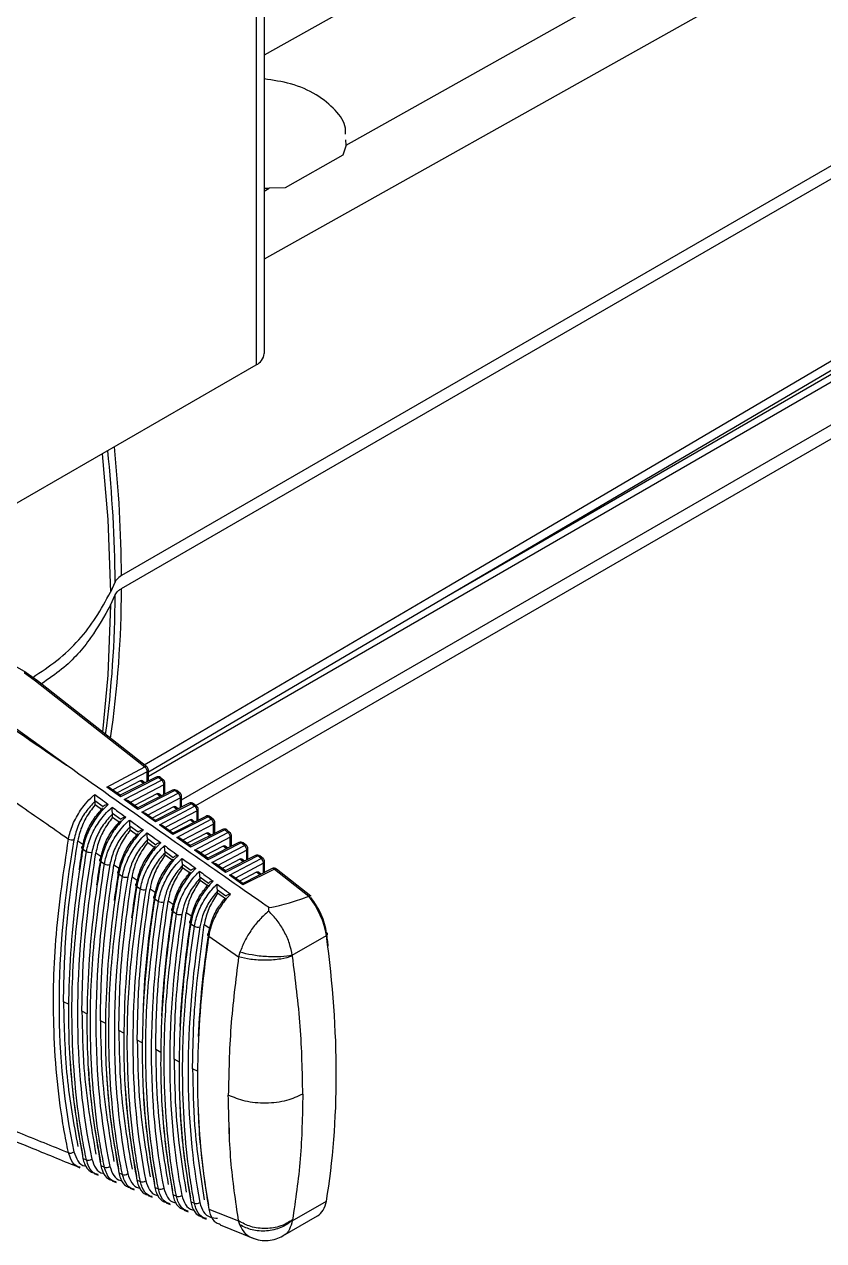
# Model space of a CAD drawing. Extents: x 17.1 to 113.1, y 3.8 to 84.5.
# Drawn here: x 29.702 to 31.702, y 8.712 to 11.756 of the extents above; entities that cross this region are included whole.
import ezdxf

# ---------------------------------------------------------------- set-up
doc = ezdxf.new("R2010")
doc.units = 0
doc.header["$MEASUREMENT"] = 0
doc.layers.add('OBJECT', color=7, linetype='CONTINUOUS')

msp = doc.modelspace()

# ---------------------------------------------------------------- linework, layer by layer
at = {"layer": 'OBJECT'}
for p, q in [((30.2815, 16.4356), (30.2815, 10.9035)), ((30.302, 16.4642), (30.302, 10.9321)), ((33.2569, 12.2885), (29.9449, 10.3766)), ((29.9449, 10.3439), (33.2569, 12.2559)), ((30.5072, 11.4535), (30.4986, 11.4285)), ((30.5072, 11.4535), (30.5065, 11.4672)), ((30.7582, 10.3244), (32.7238, 11.4592)), ((32.7122, 11.4326), (30.0121, 9.8739)), ((30.4986, 11.4285), (30.3545, 11.347)), ((30.0952, 9.8156), (32.7051, 11.3223)), ((30.3007, 11.3455), (30.3146, 11.3455)), ((30.302, 11.3384), (30.3146, 11.3455)), ((30.3545, 11.347), (30.3146, 11.3455)), ((30.131, 9.8009), (32.6811, 11.2731)), ((28.0858, 9.636), (30.2815, 10.9035)), ((29.9288, 10.3605), (29.9171, 10.3352)), ((29.9171, 10.3025), (29.9288, 10.3279)), ((29.7062, 10.1337), (29.6566, 10.1623)), ((29.7017, 10.1333), (29.7297, 10.1132)), ((29.7344, 10.1134), (29.7065, 10.1335)), ((29.7297, 10.1132), (30.0033, 9.8976)), ((30.0083, 9.8976), (29.7345, 10.1133)), ((29.8072, 9.9019), (29.6032, 10.0486)), ((29.908, 9.8474), (30.0033, 9.8976)), ((30.0092, 9.8857), (29.9229, 9.8403)), ((29.9916, 9.8631), (29.9336, 9.8326)), ((30.0313, 9.8721), (29.9417, 9.8268)), ((30.0371, 9.871), (29.942, 9.8229)), ((29.9519, 9.8158), (30.0449, 9.8649)), ((30.0002, 9.8564), (29.9916, 9.8631)), ((30.0033, 9.8579), (29.9966, 9.8632)), ((30.0092, 9.8609), (30.0092, 9.8857)), ((30.0121, 9.8624), (30.0121, 9.8898)), ((30.0449, 9.8649), (30.0371, 9.871)), ((30.0498, 9.8649), (30.042, 9.871)), ((29.942, 9.8229), (29.908, 9.8474)), ((29.9417, 9.8268), (29.9176, 9.8441)), ((30.0508, 9.853), (29.9668, 9.8087)), ((30.0728, 9.8394), (29.9855, 9.7953)), ((30.0786, 9.8383), (29.9859, 9.7914)), ((29.9957, 9.7843), (30.0864, 9.8321)), ((30.0508, 9.8282), (30.0508, 9.853)), ((30.0536, 9.8297), (30.0536, 9.8571)), ((30.0864, 9.8321), (30.0786, 9.8383)), ((30.0914, 9.8322), (30.0835, 9.8383)), ((29.899, 9.798), (29.8784, 9.8129)), ((29.8785, 9.8028), (29.8785, 9.8118)), ((29.8984, 9.7884), (29.8785, 9.8028)), ((29.9859, 9.7914), (29.9519, 9.8158)), ((29.9856, 9.7952), (29.9614, 9.8126)), ((30.0332, 9.8304), (29.9775, 9.801)), ((30.0923, 9.8203), (30.0106, 9.7772)), ((30.1144, 9.8067), (30.0294, 9.7637)), ((30.1201, 9.8056), (30.0297, 9.7599)), ((30.0417, 9.8237), (30.0332, 9.8304)), ((30.0448, 9.8252), (30.0381, 9.8305)), ((30.0923, 9.7955), (30.0923, 9.8203)), ((30.0952, 9.797), (30.0952, 9.8243)), ((30.1279, 9.7994), (30.1201, 9.8056)), ((30.1329, 9.7994), (30.1251, 9.8056)), ((29.9428, 9.7661), (29.9222, 9.7811)), ((29.9223, 9.7713), (29.9223, 9.7798)), ((29.9423, 9.7569), (29.9223, 9.7713)), ((30.0297, 9.7599), (29.9957, 9.7843)), ((30.0294, 9.7637), (30.0053, 9.7811)), ((30.0747, 9.7977), (30.0213, 9.7695)), ((30.0396, 9.7528), (30.1279, 9.7994)), ((30.1338, 9.7875), (30.0545, 9.7457)), ((30.1559, 9.774), (30.0732, 9.7322)), ((30.1616, 9.7729), (30.0735, 9.7284)), ((30.0832, 9.791), (30.0747, 9.7977)), ((30.0863, 9.7925), (30.0797, 9.7977)), ((30.1338, 9.7629), (30.1338, 9.7875)), ((30.1367, 9.7643), (30.1367, 9.7916)), ((30.1695, 9.7667), (30.1616, 9.7729)), ((30.1744, 9.7667), (30.1666, 9.7729)), ((29.9867, 9.7342), (29.966, 9.7493)), ((29.9661, 9.7397), (29.9661, 9.7478)), ((29.9861, 9.7254), (29.9661, 9.7397)), ((30.0735, 9.7284), (30.0396, 9.7528)), ((30.0733, 9.7322), (30.0491, 9.7495)), ((30.1163, 9.7649), (30.0652, 9.738)), ((30.0834, 9.7213), (30.1695, 9.7667)), ((30.1754, 9.7548), (30.0983, 9.7142)), ((30.1247, 9.7583), (30.1163, 9.7649)), ((30.1974, 9.7413), (30.1171, 9.7007)), ((30.2031, 9.7402), (30.1174, 9.6968)), ((30.1278, 9.7598), (30.1212, 9.765)), ((30.1754, 9.7302), (30.1754, 9.7548)), ((30.1783, 9.7316), (30.1783, 9.7588)), ((30.211, 9.7339), (30.2031, 9.7402)), ((30.216, 9.734), (30.2081, 9.7402)), ((29.8355, 9.713), (29.8508, 9.7029)), ((30.0306, 9.7023), (30.0099, 9.7174)), ((30.01, 9.7082), (30.01, 9.7158)), ((30.1174, 9.6968), (30.0834, 9.7213)), ((30.1171, 9.7007), (30.093, 9.718)), ((30.1578, 9.7322), (30.109, 9.7065)), ((30.1272, 9.6897), (30.211, 9.7339)), ((30.2169, 9.7221), (30.1422, 9.6826)), ((30.1663, 9.7256), (30.1578, 9.7322)), ((30.1693, 9.7271), (30.1628, 9.7323)), ((30.2169, 9.6975), (30.2169, 9.7221)), ((30.2198, 9.6989), (30.2198, 9.7261)), ((29.8481, 9.6923), (29.8571, 9.686)), ((29.8807, 9.6829), (29.8959, 9.6728)), ((30.03, 9.6939), (30.01, 9.7082)), ((30.0745, 9.6703), (30.0537, 9.6855)), ((30.0538, 9.6767), (30.0538, 9.6837)), ((30.1612, 9.6653), (30.1272, 9.6897)), ((30.1609, 9.6691), (30.1368, 9.6865)), ((30.1994, 9.6995), (30.1529, 9.6749)), ((30.2389, 9.7086), (30.1609, 9.6692)), ((30.2446, 9.7075), (30.1612, 9.6653)), ((30.1711, 9.6582), (30.2526, 9.7012)), ((30.2585, 9.6893), (30.186, 9.6511)), ((30.2078, 9.6928), (30.1994, 9.6995)), ((30.2108, 9.6944), (30.2043, 9.6995)), ((30.2526, 9.7012), (30.2446, 9.7075)), ((30.2575, 9.7012), (30.2496, 9.7075)), ((30.2585, 9.6648), (30.2585, 9.6893)), ((30.2613, 9.6662), (30.2613, 9.6934)), ((29.893, 9.6611), (29.9021, 9.6548)), ((29.9259, 9.6528), (29.9411, 9.6428)), ((30.0738, 9.6623), (30.0538, 9.6767)), ((30.1184, 9.6383), (30.0975, 9.6536)), ((30.0977, 9.6452), (30.0977, 9.6516)), ((30.2051, 9.6338), (30.1711, 9.6582)), ((30.2048, 9.6376), (30.1806, 9.655)), ((30.2409, 9.6667), (30.1967, 9.6434)), ((30.2804, 9.6759), (30.2047, 9.6376)), ((30.2861, 9.6748), (30.2051, 9.6338)), ((30.2149, 9.6267), (30.2941, 9.6685)), ((30.3, 9.6566), (30.2298, 9.6196)), ((30.2493, 9.6601), (30.2409, 9.6667)), ((30.2523, 9.6617), (30.2459, 9.6668)), ((30.2941, 9.6685), (30.2861, 9.6748)), ((30.2991, 9.6685), (30.2911, 9.6748)), ((30.3, 9.6321), (30.3, 9.6566)), ((30.3029, 9.6336), (30.3029, 9.6606)), ((29.938, 9.6299), (29.9471, 9.6236)), ((29.9711, 9.6228), (29.9863, 9.6128)), ((30.1176, 9.6308), (30.0977, 9.6452)), ((30.1623, 9.6063), (30.1413, 9.6216)), ((30.1415, 9.6136), (30.1415, 9.6195)), ((30.2489, 9.6023), (30.2149, 9.6267)), ((30.2486, 9.6061), (30.2245, 9.6234)), ((30.2824, 9.634), (30.2405, 9.6119)), ((30.3219, 9.6432), (30.2486, 9.6061)), ((30.3276, 9.6421), (30.2489, 9.6023)), ((30.2908, 9.6274), (30.2824, 9.634)), ((30.2938, 9.629), (30.2874, 9.634)), ((30.3276, 9.6421), (30.4138, 9.5741)), ((30.4184, 9.5745), (30.3326, 9.6421)), ((29.983, 9.5987), (29.9921, 9.5924)), ((30.0164, 9.5929), (30.0315, 9.5828)), ((30.1615, 9.5993), (30.1415, 9.6136)), ((30.2062, 9.5742), (30.1851, 9.5896)), ((30.028, 9.5676), (30.0371, 9.5613)), ((30.0616, 9.5629), (30.0767, 9.553)), ((30.1853, 9.5821), (30.1853, 9.5873)), ((30.2053, 9.5678), (30.1853, 9.5821)), ((30.4138, 9.5741), (30.4135, 9.574)), ((30.073, 9.5364), (30.0822, 9.5301)), ((30.1069, 9.5331), (30.1222, 9.523)), ((30.3132, 9.5367), (30.3132, 9.546)), ((30.1181, 9.5053), (30.1273, 9.4989)), ((30.1521, 9.5033), (30.1661, 9.4941)), ((30.1631, 9.4742), (30.238, 9.4225)), ((30.3724, 9.4263), (30.4577, 9.4756)), ((30.2414, 9.434), (30.238, 9.4225)), ((30.3727, 9.4242), (30.3724, 9.4263)), ((29.8136, 9.3029), (29.7996, 9.3102)), ((29.8594, 9.2791), (29.8457, 9.2862)), ((29.9052, 9.2553), (29.8919, 9.2622)), ((29.951, 9.2314), (29.9381, 9.2382)), ((29.9968, 9.2076), (29.9842, 9.2142)), ((30.0433, 9.1835), (30.0304, 9.1902)), ((30.0898, 9.1593), (30.0765, 9.1662)), ((30.1363, 9.1352), (30.1227, 9.1422)), ((30.2155, 8.9589), (30.2155, 8.9947)), ((29.8481, 8.9181), (29.8571, 8.9145)), ((29.893, 8.9), (29.9021, 8.8963)), ((29.8765, 8.8803), (29.886, 8.8764)), ((29.9216, 8.8619), (29.9311, 8.858)), ((29.938, 8.8819), (29.9471, 8.8782)), ((29.983, 8.8638), (29.9921, 8.8601)), ((29.9666, 8.8436), (29.9762, 8.8396)), ((30.028, 8.8457), (30.0371, 8.842)), ((30.073, 8.8276), (30.0822, 8.824)), ((30.0117, 8.8252), (30.0213, 8.8212)), ((30.0568, 8.8068), (30.0664, 8.8028)), ((30.1181, 8.8096), (30.1273, 8.8059)), ((30.3724, 8.7622), (30.4577, 8.8114)), ((30.1018, 8.7884), (30.1115, 8.7845)), ((30.1469, 8.77), (30.1566, 8.7661)), ((30.1631, 8.7915), (30.238, 8.7616)), ((30.3487, 8.724), (30.4353, 8.774)), ((30.192, 8.7516), (30.2761, 8.7173)), ((30.2414, 8.7516), (30.238, 8.7616)), ((30.3727, 8.764), (30.3724, 8.7622))]:
    msp.add_line(p, q, dxfattribs=at)
at = {"layer": 'OBJECT', "flags": 128}
for points in [[(33.0583, 13.2209), (32.1422, 12.7083), (31.2259, 12.1956), (30.302, 11.6788)], [(33.2552, 12.8236), (33.078, 12.7243), (32.3693, 12.327), (30.302, 11.1684)], [(30.5072, 11.4535), (30.8241, 11.6313), (31.7392, 12.1448), (32.8053, 12.7431)], [(30.0019, 9.9027), (30.0595, 9.9366), (30.7684, 10.3536), (33.2552, 11.8169)], [(30.0121, 9.8858), (30.5782, 10.2186), (33.2318, 11.7789)], [(29.8968, 10.6814), (29.9109, 10.5172), (29.9171, 10.3352)], [(29.9171, 10.3025), (29.9109, 10.1277), (29.8974, 9.985)], [(29.8475, 9.6988), (29.8462, 9.6983), (29.8453, 9.6976), (29.8448, 9.6968), (29.8447, 9.6959), (29.845, 9.695), (29.8457, 9.694), (29.8467, 9.6931), (29.8481, 9.6923)], [(29.8924, 9.6676), (29.8912, 9.6671), (29.8903, 9.6664), (29.8898, 9.6656), (29.8897, 9.6647), (29.89, 9.6638), (29.8906, 9.6628), (29.8917, 9.6619), (29.893, 9.6611)], [(29.9374, 9.6365), (29.9362, 9.6359), (29.9353, 9.6352), (29.9348, 9.6344), (29.9346, 9.6335), (29.9349, 9.6326), (29.9356, 9.6317), (29.9366, 9.6308), (29.938, 9.6299)], [(29.9824, 9.6053), (29.9812, 9.6048), (29.9803, 9.6041), (29.9798, 9.6033), (29.9796, 9.6024), (29.9799, 9.6014), (29.9806, 9.6005), (29.9816, 9.5996), (29.983, 9.5987)], [(30.0274, 9.5742), (30.0262, 9.5736), (30.0253, 9.5729), (30.0248, 9.5721), (30.0247, 9.5712), (30.0249, 9.5703), (30.0256, 9.5693), (30.0266, 9.5684), (30.028, 9.5676)], [(30.0724, 9.5431), (30.0712, 9.5425), (30.0703, 9.5418), (30.0698, 9.541), (30.0697, 9.5401), (30.07, 9.5391), (30.0706, 9.5382), (30.0717, 9.5373), (30.073, 9.5364)], [(30.1175, 9.512), (30.1163, 9.5114), (30.1154, 9.5107), (30.1149, 9.5099), (30.1147, 9.509), (30.115, 9.508), (30.1157, 9.5071), (30.1167, 9.5061), (30.1181, 9.5053)], [(30.1626, 9.4809), (30.1613, 9.4803), (30.1604, 9.4796), (30.1599, 9.4787), (30.1598, 9.4778), (30.1601, 9.4769), (30.1607, 9.4759), (30.1618, 9.475), (30.1631, 9.4742)], [(30.4577, 9.4756), (30.4589, 9.4764), (30.4598, 9.4772), (30.4604, 9.4781), (30.4606, 9.479), (30.4605, 9.4799), (30.4601, 9.4807), (30.4592, 9.4814), (30.4581, 9.482)]]:
    msp.add_lwpolyline(points, dxfattribs=at)
at = {"layer": 'OBJECT'}
for centre, radius, start, end in [((30.267, 10.9356), 0.0352, 294.3753, 354.3047), ((26.5897, 10.3371), 3.3392, 0.4018, 6.0532), ((26.6306, 10.354), 3.3143, 0.3901, 5.9722), ((27.2563, 10.3354), 2.6726, 352.338, 359.8391), ((27.2954, 10.3508), 2.6495, 351.7223, 359.8511), ((30.0058, 9.8938), 0.00458, 57.7681, 123.2616), ((29.9944, 9.8857), 0.0149, 359.9844, 52.9415), ((30.0021, 9.8898), 0.01, 0, 51.7639), ((30.0072, 9.8902), 0.00492, 294.3989, 354.9527), ((30.0359, 9.8632), 0.01, 51.7639, 116.8224), ((30.0334, 9.8671), 0.00536, 45.9547, 112.0925), ((30.0396, 9.8672), 0.00458, 57.7585, 123.2685), ((30.0474, 9.861), 0.00458, 57.7634, 123.2636), ((30.0359, 9.853), 0.0149, 359.9861, 52.9399), ((30.0436, 9.8571), 0.01, 0, 51.7639), ((30.0487, 9.8575), 0.00492, 294.4, 354.9528), ((30.0774, 9.8305), 0.01, 51.7639, 116.8224), ((30.0749, 9.8344), 0.00536, 45.9297, 112.119), ((30.0811, 9.8345), 0.00458, 57.7507, 123.2735), ((30.0889, 9.8283), 0.00458, 57.7616, 123.2612), ((30.0774, 9.8203), 0.0149, 359.9835, 52.9415), ((30.0852, 9.8243), 0.01, 0, 51.7639), ((30.0903, 9.8247), 0.00492, 294.3874, 354.9654), ((30.1189, 9.7978), 0.01, 51.7639, 116.8224), ((30.1164, 9.8017), 0.00536, 45.9355, 112.1132), ((30.1226, 9.8017), 0.00458, 57.7615, 123.2627), ((30.1305, 9.7956), 0.00458, 57.7594, 123.2676), ((30.119, 9.7875), 0.0149, 359.9843, 52.9417), ((30.1267, 9.7916), 0.01, 0, 51.7639), ((30.1318, 9.792), 0.00492, 294.4, 354.9528), ((30.1604, 9.7651), 0.01, 51.7639, 116.8224), ((30.1579, 9.769), 0.00536, 45.9472, 112.1), ((30.1641, 9.769), 0.00458, 57.7486, 123.2784), ((30.172, 9.7628), 0.00458, 57.7615, 123.2627), ((30.1605, 9.7548), 0.0149, 359.9828, 52.9432), ((30.1683, 9.7588), 0.01, 0, 51.7639), ((30.1734, 9.7593), 0.00492, 294.4, 354.9528), ((30.2019, 9.7324), 0.01, 51.7639, 116.8224), ((30.1994, 9.7363), 0.00536, 45.9557, 112.093), ((30.2056, 9.7363), 0.00458, 57.7615, 123.2627), ((29.8212, 9.7345), 0.0195, 242.484, 283.3551), ((30.2135, 9.7301), 0.00458, 57.7594, 123.2676), ((30.2021, 9.7221), 0.0149, 359.9841, 52.9408), ((30.2098, 9.7261), 0.01, 0, 51.7639), ((30.2149, 9.7265), 0.00492, 294.3989, 354.9527), ((30.2434, 9.6997), 0.01, 51.7639, 116.8224), ((29.8661, 9.7033), 0.0194, 242.5087, 283.5817), ((30.2409, 9.7036), 0.00536, 45.9274, 112.1213), ((30.2471, 9.7036), 0.00458, 57.7507, 123.2735), ((30.2551, 9.6974), 0.00458, 57.7615, 123.2627), ((30.2436, 9.6893), 0.0149, 359.9828, 52.9432), ((30.2513, 9.6934), 0.01, 0, 51.7639), ((30.2564, 9.6938), 0.00492, 294.3949, 354.9579), ((29.911, 9.672), 0.0194, 242.5362, 283.8069), ((30.2849, 9.6669), 0.01, 51.7639, 116.8224), ((30.2824, 9.6709), 0.00536, 45.9355, 112.1132), ((30.2886, 9.6709), 0.00458, 57.7615, 123.2627), ((30.2966, 9.6646), 0.00458, 57.7405, 123.2851), ((30.2852, 9.6566), 0.0149, 359.9841, 52.9408), ((30.2929, 9.6606), 0.01, 0, 51.7639), ((30.298, 9.6611), 0.00492, 294.3997, 354.9519), ((29.956, 9.6407), 0.0193, 242.5692, 284.0286), ((30.3264, 9.6342), 0.01, 51.7639, 116.8224), ((30.3239, 9.638), 0.00551, 46.9764, 111.0708), ((30.3301, 9.638), 0.00473, 58.9325, 122.0945), ((30.0009, 9.6095), 0.0192, 242.5961, 284.2537), ((30.0459, 9.5782), 0.0191, 242.6238, 284.4813), ((30.0909, 9.547), 0.019, 242.6547, 284.7044), ((30.136, 9.5158), 0.0189, 242.6869, 284.9268), ((29.8174, 8.9447), 0.0132, 246.634, 308.8041), ((29.8624, 8.9266), 0.0133, 246.6053, 308.6304), ((29.9074, 8.9085), 0.0133, 246.5728, 308.4583), ((29.9524, 8.8904), 0.0133, 246.5398, 308.2847), ((29.9974, 8.8724), 0.0133, 246.5054, 308.1141), ((30.0425, 8.8543), 0.0134, 246.476, 307.9343), ((30.0876, 8.8362), 0.0134, 246.4415, 307.7619), ((30.1327, 8.8182), 0.0134, 246.4095, 307.5844)]:
    msp.add_arc(centre, radius, start, end, dxfattribs=at)
for centre, major_axis, ratio, start_param, end_param in [((29.759, 10.0916), (0.0576, -0.0414), 0.099986, 3.091167, 3.117347), ((29.7009, 10.1252), (0.00543, 0.00841), 0.541118, 6.256151, 7.043177), ((29.7284, 10.1054), (0.00602, 0.00799), 0.518549, 6.271793, 7.081603), ((28.2201, 12.9338), (13.5348, -9.6488), 0.094709, 4.881554, 4.897066), ((29.9912, 9.8547), (0.00494, 0.00879), 0.568104, 6.194257, 7.004066), ((29.9068, 9.8396), (0.0141, -0.001), 0.559485, 0.734923, 1.521949), ((30.0328, 9.822), (0.00494, 0.00879), 0.568104, 6.194257, 7.004066), ((29.9408, 9.8151), (0.0009, 0.0117), 0.071971, 5.452479, 6.239505), ((29.9506, 9.808), (0.0141, -0.001), 0.559485, 0.734923, 1.521949), ((29.9846, 9.7836), (0.0009, 0.0117), 0.071971, 5.452479, 6.239505), ((29.9945, 9.7765), (0.0141, -0.001), 0.559485, 0.734923, 1.521949), ((30.0743, 9.7892), (0.00494, 0.00879), 0.568104, 6.194257, 7.004066), ((30.0285, 9.7521), (0.0009, 0.0117), 0.071971, 5.452479, 6.239505), ((30.0383, 9.745), (0.0141, -0.001), 0.559485, 0.734923, 1.521949), ((30.1159, 9.7565), (0.00494, 0.00879), 0.568104, 6.194257, 7.004066), ((31.3702, 10.2012), (1.1233, 1.9121), 0.582398, 2.143158, 2.577949), ((30.0723, 9.7205), (0.0009, 0.0117), 0.071971, 5.452479, 6.239505), ((30.0822, 9.7135), (0.0141, -0.001), 0.559485, 0.734923, 1.521949), ((30.1574, 9.7237), (0.00494, 0.00879), 0.568104, 6.194257, 7.004066), ((31.414, 10.1759), (1.1217, 1.9093), 0.582398, 2.146521, 2.574586), ((31.3658, 10.2054), (1.094, 1.9283), 0.572321, 2.13731, 2.166983), ((30.1162, 9.689), (0.0009, 0.0117), 0.071971, 5.452479, 6.239505), ((30.126, 9.6819), (0.0141, -0.001), 0.559485, 0.734923, 1.521949), ((30.1989, 9.691), (0.00494, 0.00879), 0.568104, 6.194257, 7.004066), ((31.4579, 10.1506), (1.12, 1.9065), 0.582398, 2.149892, 2.571215), ((31.4096, 10.1801), (1.0924, 1.9255), 0.572321, 2.140675, 2.173857), ((30.16, 9.6575), (0.0009, 0.0117), 0.071971, 5.452479, 6.239505), ((30.1698, 9.6504), (0.0141, -0.001), 0.559485, 0.734923, 1.521949), ((30.2405, 9.6583), (0.00494, 0.00879), 0.568104, 6.194257, 7.004066), ((31.5017, 10.1253), (1.1184, 1.9037), 0.582398, 2.153271, 2.567836), ((31.4535, 10.1548), (1.0908, 1.9226), 0.572321, 2.144048, 2.18183), ((30.2038, 9.626), (0.0009, 0.0117), 0.071971, 5.452479, 6.239505), ((30.2137, 9.6189), (0.0141, -0.001), 0.559485, 0.734923, 1.521949), ((30.282, 9.6255), (0.00494, 0.00879), 0.568104, 6.194257, 7.004066), ((31.5456, 10.1), (1.1167, 1.9009), 0.582398, 2.156658, 2.564449), ((31.4973, 10.1295), (1.0892, 1.9198), 0.572321, 2.147429, 2.191507), ((30.2477, 9.5944), (0.0009, 0.0117), 0.071971, 5.452479, 6.239505), ((31.5411, 10.1042), (1.0876, 1.917), 0.572321, 2.150818, 2.29594), ((31.5894, 10.0746), (1.1151, 1.898), 0.582398, 2.160053, 2.561054), ((31.908, 10.3915), (1.6104, 0.8416), 0.051024, 3.256373, 3.497487), ((30.3782, 9.5083), (-0.0558, 0.1063), 0.548821, 4.130778, 5.067399), ((30.3857, 9.5122), (-0.0508, 0.0976), 0.546171, 4.132561, 5.054095), ((31.585, 10.0788), (1.086, 1.9142), 0.572321, 2.154215, 2.296337), ((31.6333, 10.0493), (1.1135, 1.8952), 0.582398, 2.163457, 2.55765), ((31.6288, 10.0535), (1.0844, 1.9113), 0.572321, 2.15762, 2.296908), ((31.6771, 10.024), (1.1118, 1.8924), 0.582398, 2.166868, 2.554239), ((31.6727, 10.0282), (1.0828, 1.9085), 0.572321, 2.161034, 2.297801), ((28.9751, 10.0943), (-1.0403, 1.9967), 0.546312, 3.768959, 4.132467), ((28.9826, 10.0981), (-1.0353, 1.9881), 0.546171, 4.115838, 4.132561), ((31.3658, 10.2054), (1.094, 1.9283), 0.572321, 2.422794, 2.566341), ((31.4096, 10.1801), (1.0924, 1.9255), 0.572321, 2.422791, 2.562976), ((31.4535, 10.1548), (1.0908, 1.9226), 0.572321, 2.417411, 2.559603), ((31.4973, 10.1295), (1.0892, 1.9198), 0.572321, 2.415917, 2.556222), ((31.5411, 10.1042), (1.0876, 1.917), 0.572321, 2.414283, 2.552833), ((31.585, 10.0788), (1.086, 1.9142), 0.572321, 2.412602, 2.549436), ((31.6288, 10.0535), (1.0844, 1.9113), 0.572321, 2.405638, 2.546031), ((31.6727, 10.0282), (1.0828, 1.9085), 0.572321, 2.400985, 2.542617), ((30.3782, 8.8796), (-0.0558, 0.1063), 0.548821, 3.163545, 3.76727)]:
    msp.add_ellipse(centre, major_axis=major_axis, ratio=ratio, start_param=start_param, end_param=end_param, dxfattribs=at)
for points, knots in [([(30.5059, 11.481), (30.5059, 11.4861), (30.5061, 11.5067), (30.482, 11.5423), (30.4349, 11.581), (30.3718, 11.6092), (30.3245, 11.6159), (30.302, 11.6191)], [0, 0, 0, 0, 0.078455, 0.313656, 0.549531, 0.786049, 1, 1, 1, 1]), ([(29.9449, 10.3766), (29.9403, 10.3735), (29.9333, 10.3686), (29.93, 10.3627), (29.9288, 10.3605)], [0, 0, 0, 0, 0.643567, 1, 1, 1, 1]), ([(29.7228, 10.1218), (29.7434, 10.1355), (29.8099, 10.1799), (29.8733, 10.2538), (29.9055, 10.3138), (29.9171, 10.3352)], [0, 0, 0, 0, 0.224074, 0.723108, 1, 1, 1, 1]), ([(29.9288, 10.3279), (29.9312, 10.3317), (29.9349, 10.3376), (29.9423, 10.3423), (29.9449, 10.3439)], [0, 0, 0, 0, 0.643557, 1, 1, 1, 1]), ([(29.9171, 10.3025), (29.9017, 10.275), (29.8706, 10.2193), (29.8126, 10.1521), (29.7618, 10.1176), (29.7443, 10.1057)], [0, 0, 0, 0, 0.390111, 0.789406, 1, 1, 1, 1]), ([(29.5159, 9.9234), (29.5732, 9.8834), (29.6719, 9.8146), (29.7708, 9.746), (29.8122, 9.7172)], [0, 0, 0, 0, 0.58145, 1, 1, 1, 1]), ([(30.3132, 9.546), (30.3091, 9.5489), (30.2886, 9.5632), (30.2026, 9.6231), (30.0373, 9.7384), (29.8899, 9.8432), (29.8072, 9.9019)], [0, 0, 0, 0, 0.024148, 0.120739, 0.507103, 1, 1, 1, 1]), ([(29.8122, 9.7172), (29.8135, 9.7232), (29.8174, 9.7412), (29.8307, 9.7724), (29.8511, 9.8026), (29.8679, 9.8202), (29.876, 9.827), (29.8779, 9.8286)], [0, 0, 0, 0, 0.147377, 0.444496, 0.741155, 0.940222, 1, 1, 1, 1]), ([(29.8785, 9.8118), (29.8704, 9.8032), (29.8543, 9.7861), (29.8348, 9.7516), (29.8288, 9.728), (29.8257, 9.7155)], [0, 0, 0, 0, 0.320863, 0.641683, 1, 1, 1, 1]), ([(29.8785, 9.8028), (29.8705, 9.7921), (29.8545, 9.7707), (29.841, 9.7385), (29.837, 9.7198), (29.8355, 9.713)], [0, 0, 0, 0, 0.390005, 0.779955, 1, 1, 1, 1]), ([(29.9118, 9.8039), (29.91, 9.8023), (29.9036, 9.7966), (29.8887, 9.7809), (29.8693, 9.7533), (29.8543, 9.7203), (29.8499, 9.7003), (29.8481, 9.6923)], [0, 0, 0, 0, 0.059552, 0.208065, 0.505163, 0.802607, 1, 1, 1, 1]), ([(29.8779, 9.8286), (29.8826, 9.8252), (29.8939, 9.817), (29.9052, 9.8087), (29.9118, 9.8039)], [0, 0, 0, 0, 0.412558, 1, 1, 1, 1]), ([(29.8784, 9.8129), (29.8783, 9.814), (29.8781, 9.8162), (29.8779, 9.8205), (29.8778, 9.8248), (29.8779, 9.8275), (29.8779, 9.8286), (29.8779, 9.8286)], [0, 0, 0, 0, 0.192784, 0.429644, 0.749307, 0.992251, 1, 1, 1, 1]), ([(29.8784, 9.8129), (29.8784, 9.8129), (29.8784, 9.8125), (29.8784, 9.8122), (29.8785, 9.8118)], [0, 0, 0, 0, 0.020415, 1, 1, 1, 1]), ([(29.9118, 9.8039), (29.9118, 9.8039), (29.9101, 9.8038), (29.9069, 9.8032), (29.903, 9.8018), (29.9002, 9.8), (29.8994, 9.7987), (29.899, 9.798)], [0, 0, 0, 0, 0.007981, 0.299108, 0.602918, 0.800707, 1, 1, 1, 1]), ([(29.8475, 9.6988), (29.8502, 9.7101), (29.8556, 9.7326), (29.8737, 9.7674), (29.8901, 9.7857), (29.8984, 9.7951)], [0, 0, 0, 0, 0.327833, 0.655734, 1, 1, 1, 1]), ([(29.8571, 9.686), (29.8584, 9.692), (29.8623, 9.71), (29.8755, 9.7411), (29.8956, 9.7711), (29.912, 9.7884), (29.9198, 9.7951), (29.9216, 9.7967)], [0, 0, 0, 0, 0.148954, 0.44926, 0.7491, 0.940503, 1, 1, 1, 1]), ([(29.9223, 9.7798), (29.9143, 9.7711), (29.8983, 9.7538), (29.8794, 9.7195), (29.8736, 9.6964), (29.8707, 9.6844)], [0, 0, 0, 0, 0.324748, 0.649449, 1, 1, 1, 1]), ([(29.9223, 9.7713), (29.9144, 9.7605), (29.8987, 9.7389), (29.8858, 9.7072), (29.882, 9.6891), (29.8807, 9.6829)], [0, 0, 0, 0, 0.397555, 0.795054, 1, 1, 1, 1]), ([(29.9556, 9.7719), (29.9538, 9.7703), (29.9474, 9.7646), (29.9326, 9.7488), (29.9135, 9.7209), (29.899, 9.6882), (29.8947, 9.6687), (29.893, 9.6611)], [0, 0, 0, 0, 0.059276, 0.209422, 0.509832, 0.8106, 1, 1, 1, 1]), ([(29.9216, 9.7967), (29.9263, 9.7933), (29.9376, 9.785), (29.9489, 9.7768), (29.9556, 9.7719)], [0, 0, 0, 0, 0.412524, 1, 1, 1, 1]), ([(29.9222, 9.7811), (29.9221, 9.7821), (29.9219, 9.7844), (29.9217, 9.7889), (29.9216, 9.7931), (29.9216, 9.7957), (29.9216, 9.7967), (29.9216, 9.7967)], [0, 0, 0, 0, 0.1971873, 0.4407969, 0.7689255, 0.9921921, 1, 1, 1, 1]), ([(29.9222, 9.7811), (29.9222, 9.7811), (29.9223, 9.7806), (29.9223, 9.7802), (29.9223, 9.7798)], [0, 0, 0, 0, 0.098574, 1, 1, 1, 1]), ([(29.9556, 9.7719), (29.9555, 9.7719), (29.954, 9.7718), (29.9508, 9.7713), (29.947, 9.7699), (29.9441, 9.7681), (29.9433, 9.7668), (29.9428, 9.7661)], [0, 0, 0, 0, 0.0080655, 0.2827227, 0.5937989, 0.7961153, 1, 1, 1, 1]), ([(29.8924, 9.6676), (29.8951, 9.6789), (29.9005, 9.7015), (29.9183, 9.7358), (29.9343, 9.754), (29.9423, 9.7631)], [0, 0, 0, 0, 0.331872, 0.663815, 1, 1, 1, 1]), ([(29.9021, 9.6548), (29.9034, 9.6608), (29.9072, 9.6787), (29.9204, 9.7099), (29.9402, 9.7395), (29.9561, 9.7566), (29.9636, 9.7632), (29.9654, 9.7648)], [0, 0, 0, 0, 0.150604, 0.454245, 0.75741, 0.940779, 1, 1, 1, 1]), ([(29.9661, 9.7478), (29.9582, 9.739), (29.9423, 9.7214), (29.924, 9.6875), (29.9185, 9.6648), (29.9156, 9.6532)], [0, 0, 0, 0, 0.328834, 0.657618, 1, 1, 1, 1]), ([(29.9661, 9.7397), (29.9584, 9.7288), (29.9428, 9.707), (29.9306, 9.6759), (29.9271, 9.6584), (29.9259, 9.6528)], [0, 0, 0, 0, 0.405542, 0.811028, 1, 1, 1, 1]), ([(29.9993, 9.74), (29.9975, 9.7383), (29.9913, 9.7326), (29.9766, 9.7165), (29.9576, 9.6885), (29.9436, 9.6562), (29.9395, 9.6371), (29.938, 9.6299)], [0, 0, 0, 0, 0.059002, 0.210856, 0.514734, 0.818981, 1, 1, 1, 1]), ([(29.966, 9.7493), (29.9659, 9.7503), (29.9657, 9.7527), (29.9654, 9.7571), (29.9653, 9.7613), (29.9654, 9.7638), (29.9654, 9.7647), (29.9654, 9.7648)], [0, 0, 0, 0, 0.201833, 0.452548, 0.789383, 0.992118, 1, 1, 1, 1]), ([(29.9654, 9.7648), (29.97, 9.7613), (29.9813, 9.7531), (29.9926, 9.7448), (29.9993, 9.74)], [0, 0, 0, 0, 0.412499, 1, 1, 1, 1]), ([(29.966, 9.7493), (29.9661, 9.7492), (29.9661, 9.7487), (29.9661, 9.7482), (29.9661, 9.7478)], [0, 0, 0, 0, 0.161904, 1, 1, 1, 1]), ([(29.9993, 9.74), (29.9992, 9.7399), (29.9981, 9.7399), (29.9953, 9.7394), (29.9914, 9.7382), (29.9881, 9.7363), (29.9872, 9.7349), (29.9867, 9.7342)], [0, 0, 0, 0, 0.008151, 0.206913, 0.537757, 0.791264, 1, 1, 1, 1]), ([(29.8122, 8.9326), (29.8111, 8.9373), (29.8061, 8.9611), (29.7872, 9.0628), (29.7713, 9.2371), (29.7769, 9.4773), (29.8004, 9.6372), (29.8122, 9.7172)], [0, 0, 0, 0, 0.020664, 0.103331, 0.434809, 0.717404, 1, 1, 1, 1]), ([(29.7996, 9.3102), (29.8011, 9.3754), (29.804, 9.5057), (29.825, 9.6439), (29.8355, 9.713)], [0, 0, 0, 0, 0.500491, 1, 1, 1, 1]), ([(29.9374, 9.6365), (29.94, 9.6478), (29.9453, 9.6703), (29.9629, 9.7043), (29.9784, 9.7222), (29.9861, 9.7311)], [0, 0, 0, 0, 0.336123, 0.672317, 1, 1, 1, 1]), ([(29.9471, 9.6236), (29.9484, 9.6296), (29.9522, 9.6475), (29.9653, 9.6787), (29.9847, 9.708), (30.0003, 9.7249), (30.0073, 9.7312), (30.0091, 9.7328)], [0, 0, 0, 0, 0.1523344, 0.4594619, 0.7661097, 0.9410542, 1, 1, 1, 1]), ([(30.01, 9.7158), (30.0021, 9.7069), (29.9863, 9.689), (29.9686, 9.6554), (29.9633, 9.6331), (29.9606, 9.622)], [0, 0, 0, 0, 0.3331376, 0.6662231, 1, 1, 1, 1]), ([(30.0091, 9.7328), (30.0138, 9.7294), (30.0251, 9.7211), (30.0364, 9.7128), (30.043, 9.7079)], [0, 0, 0, 0, 0.4124608, 1, 1, 1, 1]), ([(30.0099, 9.7174), (30.0097, 9.7185), (30.0095, 9.7208), (30.0092, 9.7254), (30.0091, 9.7295), (30.0091, 9.7319), (30.0091, 9.7327), (30.0091, 9.7328)], [0, 0, 0, 0, 0.206753, 0.464931, 0.810728, 0.99205, 1, 1, 1, 1]), ([(30.0099, 9.7174), (30.0099, 9.7173), (30.0099, 9.7167), (30.01, 9.7162), (30.01, 9.7158)], [0, 0, 0, 0, 0.2142359, 1, 1, 1, 1]), ([(29.8481, 9.6923), (29.8471, 9.6864), (29.8422, 9.6569), (29.8239, 9.5336), (29.8089, 9.3432), (29.8146, 9.1132), (29.8369, 8.9831), (29.8481, 8.9181)], [0, 0, 0, 0, 0.020946, 0.104745, 0.44076, 0.72038, 1, 1, 1, 1]), ([(29.8571, 8.9145), (29.8561, 8.9192), (29.8511, 8.943), (29.8326, 9.0451), (29.8175, 9.2176), (29.8233, 9.4534), (29.8459, 9.6085), (29.8571, 9.686)], [0, 0, 0, 0, 0.021019, 0.105106, 0.44228, 0.72114, 1, 1, 1, 1]), ([(29.8457, 9.2862), (29.8466, 9.335), (29.8488, 9.4629), (29.8685, 9.5989), (29.8807, 9.6829)], [0, 0, 0, 0, 0.38188, 1, 1, 1, 1]), ([(30.01, 9.7082), (30.0023, 9.6972), (29.987, 9.6751), (29.9755, 9.6447), (29.9721, 9.6278), (29.9711, 9.6228)], [0, 0, 0, 0, 0.414011, 0.827965, 1, 1, 1, 1]), ([(29.9824, 9.6053), (29.985, 9.6166), (29.9903, 9.6391), (30.0075, 9.6727), (30.0226, 9.6904), (30.03, 9.699)], [0, 0, 0, 0, 0.340602, 0.681276, 1, 1, 1, 1]), ([(30.043, 9.7079), (30.0413, 9.7063), (30.0351, 9.7005), (30.0205, 9.6843), (30.0018, 9.656), (29.9883, 9.6241), (29.9844, 9.6054), (29.983, 9.5987)], [0, 0, 0, 0, 0.058731, 0.2123738, 0.5198871, 0.8277773, 1, 1, 1, 1]), ([(29.9921, 9.5924), (29.9934, 9.5984), (29.9971, 9.6163), (30.0101, 9.6475), (30.0293, 9.6764), (30.0444, 9.6931), (30.0511, 9.6992), (30.0528, 9.7008)], [0, 0, 0, 0, 0.1541423, 0.4649258, 0.7752225, 0.9413265, 1, 1, 1, 1]), ([(30.0538, 9.6837), (30.046, 9.6747), (30.0303, 9.6566), (30.0132, 9.6233), (30.0082, 9.6015), (30.0057, 9.5909)], [0, 0, 0, 0, 0.337676, 0.675298, 1, 1, 1, 1]), ([(30.043, 9.7079), (30.043, 9.7079), (30.042, 9.7078), (30.0392, 9.7074), (30.0354, 9.7063), (30.0321, 9.7044), (30.0311, 9.7029), (30.0306, 9.7023)], [0, 0, 0, 0, 0.008233, 0.187014, 0.525642, 0.786197, 1, 1, 1, 1]), ([(30.0528, 9.7008), (30.0575, 9.6973), (30.0688, 9.6891), (30.0801, 9.6808), (30.0867, 9.6759)], [0, 0, 0, 0, 0.41243, 1, 1, 1, 1]), ([(30.0537, 9.6855), (30.0535, 9.6866), (30.0532, 9.689), (30.0529, 9.6937), (30.0528, 9.6976), (30.0528, 9.7), (30.0528, 9.7007), (30.0528, 9.7008)], [0, 0, 0, 0, 0.211945, 0.477993, 0.832959, 0.991967, 1, 1, 1, 1]), ([(30.0537, 9.6855), (30.0537, 9.6853), (30.0538, 9.6847), (30.0538, 9.6842), (30.0538, 9.6837)], [0, 0, 0, 0, 0.257499, 1, 1, 1, 1]), ([(29.893, 9.6611), (29.8921, 9.6552), (29.8872, 9.6257), (29.8693, 9.5025), (29.855, 9.3148), (29.861, 9.0895), (29.8823, 8.9631), (29.893, 8.9)], [0, 0, 0, 0, 0.021311, 0.106568, 0.448432, 0.724216, 1, 1, 1, 1]), ([(29.9021, 8.8963), (29.9011, 8.9011), (29.8962, 8.925), (29.878, 9.0273), (29.8636, 9.1981), (29.8698, 9.4295), (29.8913, 9.5797), (29.9021, 9.6548)], [0, 0, 0, 0, 0.021386, 0.106942, 0.450009, 0.725004, 1, 1, 1, 1]), ([(29.8919, 9.2622), (29.8928, 9.311), (29.895, 9.437), (29.9142, 9.5708), (29.9259, 9.6528)], [0, 0, 0, 0, 0.387367, 1, 1, 1, 1]), ([(30.0538, 9.6767), (30.0463, 9.6656), (30.0312, 9.6433), (30.0203, 9.6134), (30.0172, 9.5972), (30.0164, 9.5929)], [0, 0, 0, 0, 0.423013, 0.845962, 1, 1, 1, 1]), ([(30.0274, 9.5742), (30.03, 9.5855), (30.0352, 9.608), (30.0522, 9.6411), (30.0669, 9.6586), (30.0738, 9.6669)], [0, 0, 0, 0, 0.345326, 0.690724, 1, 1, 1, 1]), ([(30.0867, 9.6759), (30.0851, 9.6743), (30.0789, 9.6684), (30.0645, 9.652), (30.046, 9.6235), (30.033, 9.592), (30.0293, 9.5738), (30.028, 9.5676)], [0, 0, 0, 0, 0.058463, 0.213982, 0.525308, 0.837022, 1, 1, 1, 1]), ([(30.0371, 9.5613), (30.0384, 9.5672), (30.0421, 9.5851), (30.055, 9.6164), (30.0739, 9.6449), (30.0886, 9.6612), (30.0949, 9.6671), (30.0966, 9.6687)], [0, 0, 0, 0, 0.1560423, 0.4706588, 0.7847806, 0.9415952, 1, 1, 1, 1]), ([(30.0977, 9.6516), (30.0899, 9.6425), (30.0744, 9.6242), (30.0579, 9.5911), (30.053, 9.5699), (30.0507, 9.5597)], [0, 0, 0, 0, 0.342465, 0.684877, 1, 1, 1, 1]), ([(30.0867, 9.6759), (30.0867, 9.6759), (30.0858, 9.6758), (30.0832, 9.6754), (30.0794, 9.6743), (30.076, 9.6724), (30.075, 9.671), (30.0745, 9.6703)], [0, 0, 0, 0, 0.00834, 0.166402, 0.512968, 0.780861, 1, 1, 1, 1]), ([(30.0966, 9.6687), (30.1012, 9.6653), (30.1125, 9.657), (30.1238, 9.6487), (30.1305, 9.6438)], [0, 0, 0, 0, 0.412395, 1, 1, 1, 1]), ([(30.0975, 9.6536), (30.0974, 9.6547), (30.097, 9.6572), (30.0967, 9.6619), (30.0966, 9.6658), (30.0966, 9.6681), (30.0966, 9.6687), (30.0966, 9.6687)], [0, 0, 0, 0, 0.217462, 0.491763, 0.856156, 0.991897, 1, 1, 1, 1]), ([(30.0975, 9.6536), (30.0975, 9.6534), (30.0976, 9.6527), (30.0976, 9.6521), (30.0977, 9.6516)], [0, 0, 0, 0, 0.29357, 1, 1, 1, 1]), ([(29.938, 9.6299), (29.937, 9.624), (29.9323, 9.5946), (29.9147, 9.4715), (29.9011, 9.2863), (29.9074, 9.0657), (29.9278, 8.9432), (29.938, 8.8819)], [0, 0, 0, 0, 0.0216885, 0.1084547, 0.456373, 0.7281864, 1, 1, 1, 1]), ([(29.9471, 8.8782), (29.9461, 8.883), (29.9413, 8.9069), (29.9234, 9.0095), (29.9098, 9.1786), (29.9162, 9.4056), (29.9368, 9.551), (29.9471, 9.6236)], [0, 0, 0, 0, 0.021766, 0.108843, 0.45801, 0.729005, 1, 1, 1, 1]), ([(29.9381, 9.2382), (29.9389, 9.287), (29.9411, 9.4111), (29.9598, 9.5429), (29.9711, 9.6228)], [0, 0, 0, 0, 0.393082, 1, 1, 1, 1]), ([(30.0977, 9.6452), (30.0902, 9.6339), (30.0754, 9.6114), (30.0652, 9.5822), (30.0623, 9.5666), (30.0616, 9.5629)], [0, 0, 0, 0, 0.4326, 0.86514, 1, 1, 1, 1]), ([(30.0724, 9.5431), (30.075, 9.5543), (30.0801, 9.5769), (30.0968, 9.6095), (30.1111, 9.6268), (30.1176, 9.6348)], [0, 0, 0, 0, 0.350315, 0.700707, 1, 1, 1, 1]), ([(30.1305, 9.6438), (30.1288, 9.6422), (30.1227, 9.6362), (30.1084, 9.6197), (30.0902, 9.591), (30.0777, 9.56), (30.0742, 9.5422), (30.073, 9.5364)], [0, 0, 0, 0, 0.058197, 0.215686, 0.531014, 0.846742, 1, 1, 1, 1]), ([(30.0822, 9.5301), (30.0834, 9.536), (30.0871, 9.554), (30.1, 9.5852), (30.1185, 9.6133), (30.1328, 9.6294), (30.1386, 9.635), (30.1403, 9.6366)], [0, 0, 0, 0, 0.158036, 0.476676, 0.794816, 0.941862, 1, 1, 1, 1]), ([(30.1415, 9.6195), (30.1338, 9.6102), (30.1184, 9.5917), (30.1026, 9.559), (30.0979, 9.5383), (30.0958, 9.5286)], [0, 0, 0, 0, 0.3475313, 0.6950023, 1, 1, 1, 1]), ([(30.1305, 9.6438), (30.1304, 9.6438), (30.1297, 9.6437), (30.1271, 9.6434), (30.1234, 9.6423), (30.12, 9.6404), (30.1189, 9.639), (30.1184, 9.6383)], [0, 0, 0, 0, 0.0084354, 0.1450509, 0.4996923, 0.7752309, 1, 1, 1, 1]), ([(30.1403, 9.6366), (30.1449, 9.6332), (30.1563, 9.6249), (30.1676, 9.6166), (30.1742, 9.6117)], [0, 0, 0, 0, 0.412358, 1, 1, 1, 1]), ([(30.1413, 9.6216), (30.1412, 9.6227), (30.1408, 9.6253), (30.1404, 9.6301), (30.1403, 9.6339), (30.1403, 9.6361), (30.1403, 9.6366), (30.1403, 9.6366)], [0, 0, 0, 0, 0.223272, 0.50627, 0.880296, 0.991792, 1, 1, 1, 1]), ([(30.1413, 9.6216), (30.1414, 9.6214), (30.1415, 9.6206), (30.1415, 9.62), (30.1415, 9.6195)], [0, 0, 0, 0, 0.324157, 1, 1, 1, 1]), ([(29.983, 9.5987), (29.9821, 9.5929), (29.9774, 9.5634), (29.9601, 9.4405), (29.9472, 9.2579), (29.9538, 9.0419), (29.9733, 8.9232), (29.983, 8.8638)], [0, 0, 0, 0, 0.022079, 0.110409, 0.464597, 0.732299, 1, 1, 1, 1]), ([(29.9921, 8.8601), (29.9912, 8.8649), (29.9864, 8.8889), (29.9689, 8.9917), (29.9559, 9.159), (29.9627, 9.3818), (29.9823, 9.5222), (29.9921, 9.5924)], [0, 0, 0, 0, 0.02216, 0.110812, 0.466297, 0.733148, 1, 1, 1, 1]), ([(29.9842, 9.2142), (29.9851, 9.263), (29.9872, 9.3852), (30.0054, 9.5149), (30.0164, 9.5929)], [0, 0, 0, 0, 0.399041, 1, 1, 1, 1]), ([(30.1415, 9.6136), (30.1342, 9.6023), (30.1196, 9.5796), (30.1101, 9.5511), (30.1074, 9.5361), (30.1069, 9.5331)], [0, 0, 0, 0, 0.442847, 0.885629, 1, 1, 1, 1]), ([(30.1175, 9.512), (30.12, 9.5232), (30.1251, 9.5457), (30.1415, 9.5779), (30.1553, 9.595), (30.1615, 9.6026)], [0, 0, 0, 0, 0.355594, 0.711265, 1, 1, 1, 1]), ([(30.1742, 9.6117), (30.1726, 9.6101), (30.1666, 9.6041), (30.1524, 9.5873), (30.1344, 9.5585), (30.1225, 9.5279), (30.1191, 9.5106), (30.1181, 9.5053)], [0, 0, 0, 0, 0.057936, 0.217495, 0.53703, 0.856976, 1, 1, 1, 1]), ([(30.1273, 9.4989), (30.1285, 9.5049), (30.1321, 9.5228), (30.1449, 9.554), (30.1631, 9.5818), (30.1769, 9.5976), (30.1824, 9.6029), (30.184, 9.6045)], [0, 0, 0, 0, 0.1601304, 0.4830013, 0.8053634, 0.9421246, 1, 1, 1, 1]), ([(30.1742, 9.6117), (30.1742, 9.6117), (30.1735, 9.6116), (30.1711, 9.6113), (30.1675, 9.6102), (30.1639, 9.6084), (30.1628, 9.6069), (30.1623, 9.6063)], [0, 0, 0, 0, 0.008541, 0.122923, 0.485791, 0.769313, 1, 1, 1, 1]), ([(30.184, 9.6045), (30.1887, 9.6011), (30.2, 9.5928), (30.2113, 9.5844), (30.2179, 9.5796)], [0, 0, 0, 0, 0.412318, 1, 1, 1, 1]), ([(30.1851, 9.5896), (30.185, 9.5907), (30.1845, 9.5933), (30.1841, 9.5982), (30.184, 9.602), (30.184, 9.6041), (30.184, 9.6045), (30.184, 9.6045)], [0, 0, 0, 0, 0.229451, 0.521605, 0.90544, 0.991712, 1, 1, 1, 1]), ([(30.1851, 9.5896), (30.1852, 9.5893), (30.1853, 9.5885), (30.1853, 9.5878), (30.1853, 9.5873)], [0, 0, 0, 0, 0.349878, 1, 1, 1, 1]), ([(30.028, 9.5676), (30.0271, 9.5617), (30.0225, 9.5323), (30.0055, 9.4095), (29.9933, 9.2294), (30.0002, 9.0181), (30.0187, 8.9032), (30.028, 8.8457)], [0, 0, 0, 0, 0.022484, 0.112433, 0.473119, 0.73656, 1, 1, 1, 1]), ([(30.0371, 8.842), (30.0362, 8.8468), (30.0315, 8.8709), (30.0143, 8.974), (30.0021, 9.1395), (30.0091, 9.3579), (30.0278, 9.4935), (30.0371, 9.5613)], [0, 0, 0, 0, 0.022568, 0.112852, 0.474885, 0.737443, 1, 1, 1, 1]), ([(30.0304, 9.1902), (30.0312, 9.239), (30.0334, 9.3594), (30.0511, 9.487), (30.0616, 9.5629)], [0, 0, 0, 0, 0.4052593, 1, 1, 1, 1]), ([(30.1853, 9.5873), (30.1777, 9.5779), (30.1625, 9.5592), (30.1472, 9.5269), (30.1428, 9.5067), (30.1408, 9.4975)], [0, 0, 0, 0, 0.352894, 0.705725, 1, 1, 1, 1]), ([(30.1853, 9.5821), (30.1782, 9.5707), (30.1638, 9.5478), (30.155, 9.52), (30.1525, 9.5057), (30.1521, 9.5033)], [0, 0, 0, 0, 0.453827, 0.90759, 1, 1, 1, 1]), ([(30.1626, 9.4809), (30.1651, 9.4921), (30.1701, 9.5146), (30.1861, 9.5463), (30.1995, 9.5631), (30.2053, 9.5704)], [0, 0, 0, 0, 0.361188, 0.722454, 1, 1, 1, 1]), ([(30.2179, 9.5796), (30.2164, 9.5779), (30.2104, 9.5718), (30.1964, 9.5549), (30.1786, 9.5259), (30.1672, 9.4958), (30.1641, 9.479), (30.1631, 9.4742)], [0, 0, 0, 0, 0.0576778, 0.2194144, 0.5433771, 0.8677647, 1, 1, 1, 1]), ([(30.2179, 9.5796), (30.2179, 9.5795), (30.2174, 9.5795), (30.215, 9.5791), (30.2115, 9.5781), (30.2078, 9.5763), (30.2067, 9.5748), (30.2062, 9.5742)], [0, 0, 0, 0, 0.008661, 0.099994, 0.471216, 0.763091, 1, 1, 1, 1]), ([(30.4138, 9.5741), (30.4146, 9.5744), (30.4162, 9.575), (30.4177, 9.575), (30.4181, 9.5745), (30.4183, 9.5744)], [0, 0, 0, 0, 0.4113742, 0.8226363, 1, 1, 1, 1]), ([(30.073, 9.5364), (30.0721, 9.5306), (30.0676, 9.5012), (30.051, 9.3785), (30.0395, 9.201), (30.0465, 8.9943), (30.0642, 8.8832), (30.073, 8.8276)], [0, 0, 0, 0, 0.022904, 0.114532, 0.481956, 0.740978, 1, 1, 1, 1]), ([(30.0822, 8.824), (30.0813, 8.8288), (30.0767, 8.8529), (30.0598, 8.9562), (30.0483, 9.12), (30.0555, 9.334), (30.0733, 9.4647), (30.0822, 9.5301)], [0, 0, 0, 0, 0.022991, 0.114969, 0.483793, 0.741896, 1, 1, 1, 1]), ([(30.0765, 9.1662), (30.0774, 9.215), (30.0795, 9.3336), (30.0967, 9.4592), (30.1069, 9.5331)], [0, 0, 0, 0, 0.411755, 1, 1, 1, 1]), ([(30.3132, 9.5367), (30.3057, 9.5301), (30.2905, 9.5169), (30.27, 9.491), (30.2525, 9.4626), (30.2451, 9.4436), (30.2414, 9.434)], [0, 0, 0, 0, 0.2499997, 0.4999993, 0.7500001, 1, 1, 1, 1]), ([(30.3724, 9.4263), (30.3704, 9.4362), (30.3664, 9.4559), (30.3528, 9.4861), (30.3351, 9.5143), (30.3205, 9.5292), (30.3132, 9.5367)], [0, 0, 0, 0, 0.250001, 0.499999, 0.750001, 1, 1, 1, 1]), ([(30.1181, 9.5053), (30.1172, 9.4994), (30.1127, 9.4701), (30.0964, 9.3475), (30.0856, 9.1726), (30.0929, 8.9705), (30.1097, 8.8632), (30.1181, 8.8096)], [0, 0, 0, 0, 0.023339, 0.116711, 0.491126, 0.745563, 1, 1, 1, 1]), ([(30.1273, 8.8059), (30.1264, 8.8107), (30.1219, 8.8349), (30.1053, 8.9385), (30.0944, 9.1005), (30.1019, 9.3101), (30.1188, 9.436), (30.1273, 9.4989)], [0, 0, 0, 0, 0.02343, 0.117164, 0.493038, 0.746519, 1, 1, 1, 1]), ([(30.1227, 9.1422), (30.1236, 9.1911), (30.1256, 9.3079), (30.1424, 9.4314), (30.1521, 9.5033)], [0, 0, 0, 0, 0.4185476, 1, 1, 1, 1]), ([(30.1631, 9.4742), (30.1623, 9.4683), (30.1579, 9.439), (30.1419, 9.3166), (30.1318, 9.1442), (30.1392, 8.9467), (30.1552, 8.8433), (30.1631, 8.7915)], [0, 0, 0, 0, 0.023792, 0.118973, 0.500647, 0.750324, 1, 1, 1, 1]), ([(30.238, 9.4225), (30.2306, 9.3636), (30.2155, 9.245), (30.2133, 9.1328), (30.2122, 9.0763)], [0, 0, 0, 0, 0.496376, 1, 1, 1, 1]), ([(30.3727, 9.4242), (30.3633, 9.4215), (30.3438, 9.416), (30.3061, 9.4131), (30.2681, 9.415), (30.2478, 9.42), (30.238, 9.4225)], [0, 0, 0, 0, 0.2411708, 0.4999999, 0.7588284, 1, 1, 1, 1]), ([(30.3724, 9.4263), (30.3633, 9.4249), (30.3444, 9.422), (30.3081, 9.4224), (30.2712, 9.4263), (30.2511, 9.4315), (30.2414, 9.434)], [0, 0, 0, 0, 0.241561, 0.5, 0.758437, 1, 1, 1, 1]), ([(30.3986, 9.0791), (30.3975, 9.1351), (30.3954, 9.2471), (30.3803, 9.3651), (30.3727, 9.4242)], [0, 0, 0, 0, 0.5, 1, 1, 1, 1]), ([(29.7996, 9.3102), (29.8011, 9.2467), (29.804, 9.1198), (29.825, 9.0053), (29.8355, 8.9481)], [0, 0, 0, 0, 0.500491, 1, 1, 1, 1]), ([(29.8457, 9.2862), (29.8466, 9.2383), (29.8488, 9.1129), (29.8685, 8.9993), (29.8807, 8.9291)], [0, 0, 0, 0, 0.38188, 1, 1, 1, 1]), ([(29.8919, 9.2622), (29.8928, 9.2143), (29.895, 9.0908), (29.9142, 8.9788), (29.9259, 8.9101)], [0, 0, 0, 0, 0.387367, 1, 1, 1, 1]), ([(29.9381, 9.2382), (29.9389, 9.1904), (29.9411, 9.0687), (29.9598, 8.9582), (29.9711, 8.8911)], [0, 0, 0, 0, 0.393082, 1, 1, 1, 1]), ([(29.9842, 9.2142), (29.9851, 9.1664), (29.9872, 9.0466), (30.0054, 8.9375), (30.0164, 8.872)], [0, 0, 0, 0, 0.399041, 1, 1, 1, 1]), ([(30.0304, 9.1902), (30.0312, 9.1424), (30.0334, 9.0244), (30.0511, 8.9169), (30.0616, 8.8529)], [0, 0, 0, 0, 0.4052593, 1, 1, 1, 1]), ([(30.0765, 9.1662), (30.0774, 9.1184), (30.0795, 9.0022), (30.0967, 8.8961), (30.1069, 8.8337)], [0, 0, 0, 0, 0.411755, 1, 1, 1, 1]), ([(30.1227, 9.1422), (30.1236, 9.0943), (30.1256, 8.9799), (30.1424, 8.8753), (30.1521, 8.8145)], [0, 0, 0, 0, 0.4185479, 1, 1, 1, 1]), ([(30.3986, 9.0791), (30.3857, 9.0731), (30.3589, 9.0606), (30.3065, 9.0544), (30.2536, 9.059), (30.2257, 9.0707), (30.2122, 9.0763)], [0, 0, 0, 0, 0.240773, 0.500001, 0.759226, 1, 1, 1, 1]), ([(30.238, 8.7616), (30.2306, 8.8114), (30.2155, 8.9116), (30.2133, 9.0211), (30.2122, 9.0763)], [0, 0, 0, 0, 0.496376, 1, 1, 1, 1]), ([(30.3986, 9.0791), (30.3975, 9.0244), (30.3954, 8.9149), (30.3803, 8.8143), (30.3727, 8.764)], [0, 0, 0, 0, 0.5, 1, 1, 1, 1]), ([(29.5159, 9.0525), (29.5732, 9.0293), (29.6719, 8.9892), (29.7708, 8.9493), (29.8122, 8.9326)], [0, 0, 0, 0, 0.58145, 1, 1, 1, 1]), ([(29.5376, 9.0192), (29.5993, 8.9938), (29.7002, 8.9522), (29.8015, 8.9109), (29.8409, 8.8948)], [0, 0, 0, 0, 0.611003, 1, 1, 1, 1]), ([(29.8413, 8.8958), (29.8393, 8.8962), (29.8294, 8.8982), (29.819, 8.9114), (29.8141, 8.9264), (29.8122, 8.9326)], [0, 0, 0, 0, 0.126951, 0.642672, 1, 1, 1, 1]), ([(29.8257, 8.9344), (29.8285, 8.9265), (29.8342, 8.9107), (29.8464, 8.8992), (29.8555, 8.8991), (29.8567, 8.8991)], [0, 0, 0, 0, 0.464517, 0.929147, 1, 1, 1, 1]), ([(29.8481, 8.9181), (29.8494, 8.9136), (29.8533, 8.8999), (29.8627, 8.8857), (29.8737, 8.8826), (29.877, 8.8817)], [0, 0, 0, 0, 0.256602, 0.775134, 1, 1, 1, 1]), ([(29.8864, 8.8775), (29.8841, 8.878), (29.8739, 8.8803), (29.8636, 8.8937), (29.859, 8.9086), (29.8571, 8.9145)], [0, 0, 0, 0, 0.14927, 0.661863, 1, 1, 1, 1]), ([(29.8707, 8.9163), (29.8735, 8.9083), (29.8791, 8.8924), (29.8914, 8.881), (29.9005, 8.8807), (29.9018, 8.8806)], [0, 0, 0, 0, 0.462137, 0.924386, 1, 1, 1, 1]), ([(29.893, 8.9), (29.8943, 8.8954), (29.8982, 8.8817), (29.9076, 8.8674), (29.9187, 8.8642), (29.9221, 8.8633)], [0, 0, 0, 0, 0.255074, 0.770526, 1, 1, 1, 1]), ([(29.9315, 8.8592), (29.9289, 8.8598), (29.9184, 8.8623), (29.9082, 8.8761), (29.9038, 8.8907), (29.9021, 8.8963)], [0, 0, 0, 0, 0.171541, 0.68117, 1, 1, 1, 1]), ([(29.9156, 8.8981), (29.9184, 8.8901), (29.924, 8.8742), (29.9363, 8.8627), (29.9455, 8.8623), (29.9469, 8.8622)], [0, 0, 0, 0, 0.459714, 0.919542, 1, 1, 1, 1]), ([(29.938, 8.8819), (29.9393, 8.8773), (29.9431, 8.8635), (29.9525, 8.8491), (29.9637, 8.8459), (29.9672, 8.8449)], [0, 0, 0, 0, 0.253622, 0.766147, 1, 1, 1, 1]), ([(29.9767, 8.8409), (29.9737, 8.8416), (29.9629, 8.8444), (29.9529, 8.8584), (29.9487, 8.8729), (29.9471, 8.8782)], [0, 0, 0, 0, 0.193789, 0.700613, 1, 1, 1, 1]), ([(29.9606, 8.88), (29.9634, 8.872), (29.9689, 8.8559), (29.9813, 8.8444), (29.9905, 8.8439), (29.992, 8.8438)], [0, 0, 0, 0, 0.457255, 0.914621, 1, 1, 1, 1]), ([(29.983, 8.8638), (29.9842, 8.8592), (29.988, 8.8454), (29.9974, 8.8308), (30.0087, 8.8275), (30.0122, 8.8265)], [0, 0, 0, 0, 0.252247, 0.761998, 1, 1, 1, 1]), ([(30.0218, 8.8225), (30.0185, 8.8234), (30.0074, 8.8265), (29.9976, 8.8408), (29.9935, 8.8551), (29.9921, 8.8601)], [0, 0, 0, 0, 0.216054, 0.720221, 1, 1, 1, 1]), ([(30.0057, 8.8619), (30.0084, 8.8538), (30.0138, 8.8377), (30.0263, 8.8262), (30.0355, 8.8255), (30.0371, 8.8254)], [0, 0, 0, 0, 0.45475, 0.909607, 1, 1, 1, 1]), ([(30.028, 8.8457), (30.0292, 8.8411), (30.033, 8.8272), (30.0424, 8.8126), (30.0537, 8.8092), (30.0573, 8.8081)], [0, 0, 0, 0, 0.250942, 0.758055, 1, 1, 1, 1]), ([(30.0669, 8.8041), (30.0633, 8.8052), (30.052, 8.8086), (30.0423, 8.8233), (30.0385, 8.8373), (30.0371, 8.842)], [0, 0, 0, 0, 0.238362, 0.74002, 1, 1, 1, 1]), ([(30.0507, 8.8438), (30.0534, 8.8357), (30.0587, 8.8194), (30.0713, 8.808), (30.0806, 8.8071), (30.0822, 8.807)], [0, 0, 0, 0, 0.452195, 0.9045, 1, 1, 1, 1]), ([(30.073, 8.8276), (30.0742, 8.823), (30.0779, 8.8091), (30.0874, 8.7943), (30.0987, 8.7909), (30.1024, 8.7897)], [0, 0, 0, 0, 0.249706, 0.754327, 1, 1, 1, 1]), ([(30.112, 8.7858), (30.1081, 8.7871), (30.0965, 8.7908), (30.087, 8.8058), (30.0834, 8.8195), (30.0822, 8.824)], [0, 0, 0, 0, 0.260748, 0.760033, 1, 1, 1, 1]), ([(30.0958, 8.8257), (30.0984, 8.8175), (30.1037, 8.8012), (30.1163, 8.7897), (30.1257, 8.7888), (30.1274, 8.7886)], [0, 0, 0, 0, 0.449589, 0.899288, 1, 1, 1, 1]), ([(30.1181, 8.8096), (30.1193, 8.805), (30.1229, 8.791), (30.1323, 8.7761), (30.1437, 8.7726), (30.1475, 8.7714)], [0, 0, 0, 0, 0.248532, 0.750799, 1, 1, 1, 1]), ([(30.1572, 8.7674), (30.1529, 8.7689), (30.141, 8.773), (30.1318, 8.7883), (30.1283, 8.8018), (30.1273, 8.8059)], [0, 0, 0, 0, 0.283237, 0.780288, 1, 1, 1, 1]), ([(30.1408, 8.8076), (30.1434, 8.7993), (30.1485, 8.7827), (30.1651, 8.7697), (30.1791, 8.7686), (30.1853, 8.7682)], [0, 0, 0, 0, 0.356146, 0.712374, 1, 1, 1, 1]), ([(30.1631, 8.7915), (30.1643, 8.7869), (30.1679, 8.7729), (30.1773, 8.7578), (30.1887, 8.7543), (30.1926, 8.7531)], [0, 0, 0, 0, 0.247431, 0.747466, 1, 1, 1, 1]), ([(30.3727, 8.764), (30.3633, 8.7584), (30.3438, 8.7468), (30.3061, 8.7411), (30.2681, 8.7454), (30.2478, 8.7563), (30.238, 8.7616)], [0, 0, 0, 0, 0.241171, 0.5, 0.758828, 1, 1, 1, 1]), ([(30.3724, 8.7622), (30.3633, 8.7559), (30.3444, 8.743), (30.3081, 8.735), (30.2712, 8.7371), (30.2511, 8.7469), (30.2414, 8.7516)], [0, 0, 0, 0, 0.241561, 0.5, 0.758437, 1, 1, 1, 1]), ([(30.2718, 8.7193), (30.2714, 8.7194), (30.2641, 8.7208), (30.2527, 8.7309), (30.2451, 8.7447), (30.2414, 8.7516)], [0, 0, 0, 0, 0.031599, 0.5158, 1, 1, 1, 1]), ([(30.3724, 8.7622), (30.3703, 8.7548), (30.3662, 8.74), (30.357, 8.7278), (30.3498, 8.7252), (30.3486, 8.7247)], [0, 0, 0, 0, 0.4544435, 0.9088831, 1, 1, 1, 1]), ([(30.2717, 8.7191), (30.2783, 8.7169), (30.2914, 8.7126), (30.3121, 8.7121), (30.3317, 8.7156), (30.3433, 8.7213), (30.3489, 8.7241)], [0, 0, 0, 0, 0.2589678, 0.5165421, 0.7655616, 1, 1, 1, 1])]:
    msp.add_open_spline(points, degree=3, knots=knots, dxfattribs=at)

doc.saveas('drawing.dxf')
